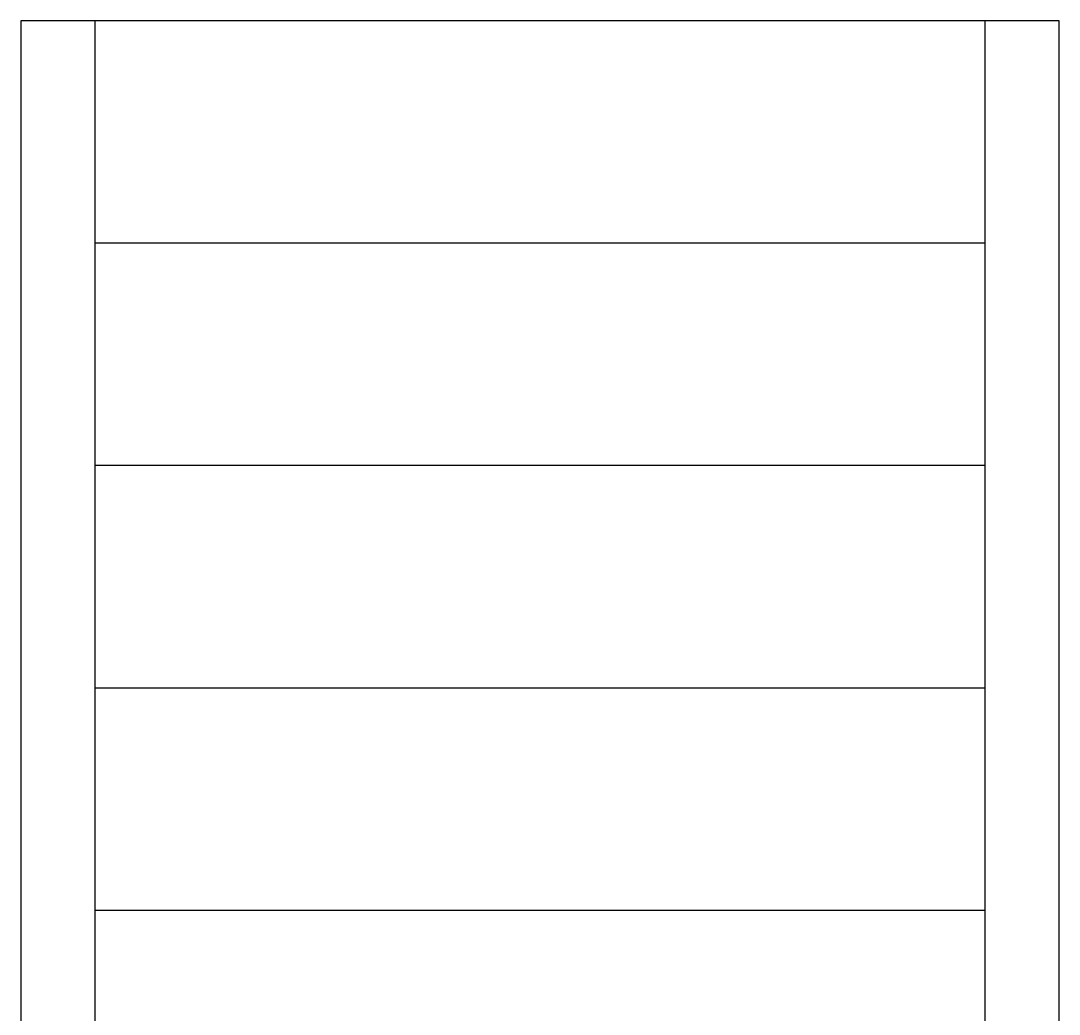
# Model space of a CAD drawing. Header units: millimetres. Extents: x -27104 to 125781, y -3376 to 46996.
# Drawn here: x 121189.8 to 121244.6, y 18821.3 to 18873.7 of the extents above; entities that cross this region are included whole.
import ezdxf

# ---------------------------------------------------------------- set-up
doc = ezdxf.new("R2010")
doc.units = ezdxf.units.MM
doc.header["$LTSCALE"] = 100
doc.header["$MEASUREMENT"] = 0
doc.layers.get('0').update_dxf_attribs({"linetype": 'CONTINUOUS'})
for name, color, linetype in [('ELE9', 9, 'CONTINUOUS'), ('Slope', 252, 'CONTINUOUS'), ('STAIR', 4, 'CONTINUOUS')]:
    doc.layers.add(name, color=color, linetype=linetype)

# ---------------------------------------------------------------- blocks, each defined once
blk = doc.blocks.new('A$C2EBE1E08')
at = {"layer": 'Slope', "ltscale": 0.2}
for p, q in [((200, 8400), (2600, 8400)), ((200, 7800), (2600, 7800)), ((200, 7200), (2600, 7200)), ((200, 6600), (2600, 6600)), ((200, 6000), (2600, 6000)), ((200, 5400), (2600, 5400)), ((200, 4800), (2600, 4800)), ((200, 4200), (2600, 4200)), ((200, 3600), (2600, 3600)), ((200, 3000), (2600, 3000)), ((200, 2400), (2600, 2400)), ((200, 1800), (2600, 1800)), ((200, 1200), (2600, 1200)), ((200, 600), (2600, 600))]:
    blk.add_line(p, q, dxfattribs=at)
at = {"layer": 'STAIR', "ltscale": 0.2}
blk.add_line((2600, 0), (2600, 9000), dxfattribs=at)
for points in [[(0, 9000), (0, 0), (2800, 0), (2800, 9000)], [(2800, 9000), (0, 9000)], [(200, 9000), (200, 0)]]:
    blk.add_lwpolyline(points, dxfattribs=at)
blk = doc.blocks.new('ggtyu')
at = {"layer": 'ELE9', "color": 253, "ltscale": 1000, "xscale": 0.01956378461538462, "yscale": 0.01956378461538462, "zscale": 0.01956378461538462, "rotation": 180}
blk.add_blockref('A$C2EBE1E08', (59669.571, 18873.708), dxfattribs=at)

msp = doc.modelspace()

# ---------------------------------------------------------------- block references
msp.add_blockref('ggtyu', (61575, 0))

doc.saveas('drawing.dxf')
